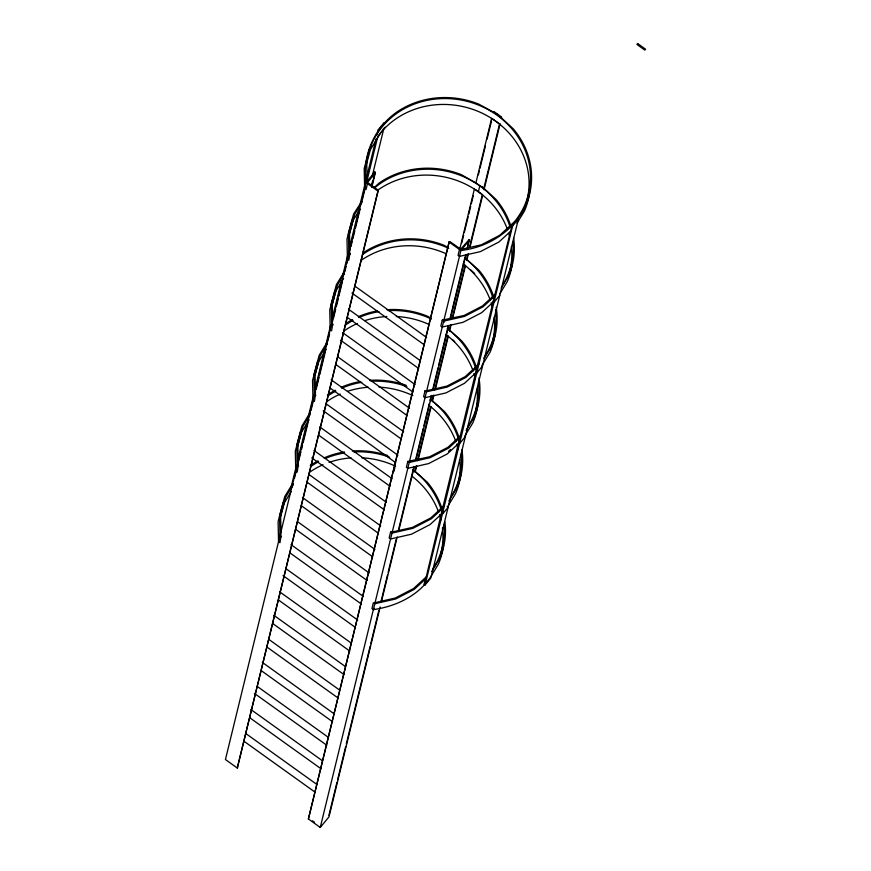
<?xml version="1.0" encoding="UTF-8"?>
<svg xmlns="http://www.w3.org/2000/svg" width="871" height="871" viewBox="0 0 871 871"><rect width="100%" height="100%" fill="white"/><g stroke="black" fill="none" stroke-linecap="round" stroke-linejoin="round"><path stroke-width="1.31" d="M291.066 487.477L295.857 467.858M297.447 461.314L306.701 423.382M308.29 416.839L313.081 397.209M314.986 389.359L324.241 351.427M325.83 344.883L330.621 325.253M332.21 318.721L341.465 280.778M342.412 276.847L347.834 254.615M349.75 246.765L358.678 210.129M359.963 204.881L365.428 182.453M366.397 178.49L376.043 138.903M377.012 134.951L378.297 129.67L384.111 122.626L384.742 123.083M291.959 486.889L293.179 483.612M309.466 415.064L310.392 412.963M326.69 344.426L329.554 334.388M294.463 478.321L296.717 469.077M298.655 461.14L300.909 451.897M301.551 449.251L302.52 445.288M303.162 442.642L307.996 422.816M311.045 410.317L312.972 402.391M316.195 389.174L319.091 377.285M319.744 374.639L325.221 352.167M333.419 318.525L335.673 309.281M336.315 306.636L338.253 298.709M338.895 296.064L342.434 281.518M344.84 271.676L346.125 266.384M346.778 263.739L348.062 258.458M350.959 246.558L352.254 241.278M352.897 238.632L354.824 230.706M355.466 228.06L359.984 209.552M362.38 199.699L365.287 187.809M366.898 181.201L377.851 136.268M281.05 535.709L279.961 542.72L278.546 541.708L278.099 521.685L283.293 502.469M298.263 465.06L297.185 472.082L295.759 471.059L295.323 451.036L300.517 431.82M315.487 394.421L314.398 401.433L312.983 400.41L312.547 380.398L317.741 361.171M332.711 323.772L331.622 330.784L330.207 329.771L329.761 309.749L334.965 290.522M349.935 253.123L348.846 260.135L347.431 259.123L346.985 239.1L352.178 219.884M367.508 183.607L366.07 189.486L364.644 188.474L364.209 168.451L369.402 149.235L370.752 147.025M372.059 176.791L383.665 129.213L378.569 135.386M371.579 185.218L372.548 181.255M374.16 174.657L374.802 172.012L375.27 172.872L367.562 182.442L378.112 190.15L377.938 191.076L366.081 182.583C362.009 155.604 374.269 128.168 396.359 112.392A83.616 76.278 13.7 0 1 478.636 104.052L497.679 114.449L513.346 128.908A83.616 76.278 13.7 0 1 525.888 205.164C514.217 230.771 488.479 247.32 460.901 250.5L449.044 242.018L449.959 241.615L460.672 249.139L469.142 239.612L467.368 249.171M371.634 186.797L375.172 172.284M371.732 187.396L375.27 172.872M374.802 172.012L366.081 182.583L225.437 759.534L237.293 768.026L378.112 190.15M237.293 768.026L378.21 190.749M380.148 606.956L328.977 816.878L320.256 827.45L308.399 818.958L449.044 242.018M308.399 818.958L449.316 241.681M393.964 471.342L394.922 467.379M391.852 532.094L390.589 532.072L389.152 537.962L390.578 538.975L411.439 534.217L430.034 524.592L443.372 512.322M460.89 435.413L448.021 447.259L429.664 456.763L407.813 461.423L406.376 467.313L407.802 468.326L428.663 463.579L447.259 453.943L460.596 441.684M426.855 390.676L425.037 390.785L423.6 396.664L425.015 397.688L445.887 392.93L464.483 383.305L476.099 372.614L477.188 366.473M495.327 294.126L482.458 305.961L464.112 315.465L442.261 320.136L440.824 326.026L442.239 327.039L463.111 322.281L481.696 312.656L493.324 301.965L494.401 295.824M459.474 249.487L458.048 255.377L459.463 256.39L480.335 251.632L498.92 242.007L510.548 231.316L511.974 225.426L512.616 225.883L425.07 585.007L424.079 584.299L425.233 579.585M459.605 249.716L474.423 188.931M484.026 188.386L475.86 183.041L491.647 118.282M461.761 242.987L463.666 235.148M464.308 232.524L468.141 216.825M468.772 214.212L470.688 206.362M471.32 203.749L473.236 195.899M478.364 174.853L479.333 170.89M479.975 168.255L485.441 145.816M487.052 139.218L491.56 120.753M320.256 827.45L460.901 250.5L469.611 239.928M444.145 322.237L444.722 319.886L443.677 321.149L442.261 320.136M478.375 191.762L479.812 185.871M328.922 815.289L336.968 782.289M337.61 779.643L345.656 746.643M346.299 743.997L370.121 646.304M370.763 643.658L378.809 610.658M381.063 601.415L387.497 575.012M388.139 572.367L396.185 539.356M398.439 530.123L413.888 466.747M415.815 458.821L423.219 428.456M423.861 425.821L429.338 403.371M429.98 400.736L431.265 395.456M432.56 390.175L438.026 367.725M438.668 365.091L448.325 325.482M449.937 318.884L465.06 256.825M467.313 247.582L469.24 239.667M381.433 601.676L397.198 536.982M398.809 530.385L414.258 467.008M415.87 460.411L431.635 395.717M433.246 389.119L448.696 325.743M450.307 319.145L466.072 254.452M412.898 469.872L414.879 471.287L416.164 465.996M417.449 460.715L430.666 406.528M433.388 395.347L432.092 400.638L444.46 411.504A83.616 76.278 13.7 0 1 459.202 437.971M434.673 390.066L447.879 335.879M447.346 328.574L449.316 329.989L450.612 324.709M452.223 318.1L465.103 265.23M464.57 257.936L466.54 259.34L467.825 254.06M469.436 247.451L482.327 194.581L475.414 189.638M483.764 188.702L499.551 123.943L492.638 118.989M415.119 472.365L416.719 465.822M418.309 459.278L431.069 406.953M432.343 401.716L433.943 395.184M435.533 388.64L448.293 336.304M449.567 331.078L451.156 324.535M452.757 317.991L465.517 265.655M466.791 260.429L468.38 253.886M469.981 247.342L482.73 195.017M484.015 189.747L500.106 123.769M440.987 514.979L424.438 584.55M476.034 371.177L510.548 231.316M441.651 513.901L442.74 507.76M458.875 443.252L459.964 437.122M517.788 218.381L518.43 218.839L430.884 577.952L425.07 585.007M366.31 164.815L370.415 149.638L380.758 132.74A82.538 75.276 13.7 0 1 484.657 114.428A82.538 75.276 13.7 0 1 524.897 207.004M348.748 236.727L353.19 220.276L360.082 209.018M332.21 304.839L335.966 290.925L343.555 278.535M314.986 375.488L318.742 361.574L326.331 349.184M297.425 447.4L301.529 432.223L309.107 419.833M279.863 519.312L284.305 502.872L291.197 491.603M362.205 202.007L354.628 214.397L349.5 233.363L349.881 250.641M344.491 271.414L336.391 284.643L331.198 303.859L331.644 323.881L333.06 324.894M344.295 273.777L337.404 285.046L332.276 304.012L332.657 321.29M327.267 342.063L319.178 355.281L313.974 374.508L314.42 394.53L315.835 395.543M327.071 344.426L320.18 355.684L315.052 374.661L315.465 393.257M310.043 412.712L301.954 425.93L296.761 445.157L297.196 465.168L298.611 466.192M309.858 415.075L302.956 426.333L297.828 445.31L298.252 464.526M292.819 483.361L284.73 496.579L279.537 515.795L279.972 535.817L281.398 536.841M293.32 484.592L285.742 496.982L280.614 515.948L280.985 533.226M517.026 223.172L524.451 211.054A83.616 76.278 13.7 0 0 529.644 191.827M501.239 287.931L508.664 275.813A83.616 76.278 13.7 0 0 513.618 237.892M499.812 293.81L507.227 281.692A83.616 76.278 13.7 0 0 512.42 262.476M484.026 358.569L491.44 346.451A83.616 76.278 13.7 0 0 496.198 307.213M237.565 767.689L237.467 767.101M466.127 430.318L474.216 417.1A83.616 76.278 13.7 0 0 478.974 377.862M448.903 500.967L456.992 487.749A83.616 76.278 13.7 0 0 461.957 449.828M448.14 505.757L455.566 493.639A83.616 76.278 13.7 0 0 460.759 474.412M431.678 571.616L439.779 558.398A83.616 76.278 13.7 0 0 444.918 521.805M430.241 577.506C417.525 596.287 395.38 606.532 373.354 609.624L371.939 608.611L373.365 602.721L374.791 603.734L395.652 598.987L414.248 589.351L425.865 578.66M430.916 576.395L438.342 564.277A83.616 76.278 13.7 0 0 443.535 545.061M350.284 254.245L348.857 253.232L349.902 251.969M493.345 112.076L493.813 111.51L501.707 117.171L501.239 117.737M475.86 183.041L461.423 174.701A83.616 76.278 13.7 0 0 379.146 183.03L374.301 187.483M466.54 259.34L478.898 270.206A83.616 76.278 13.7 0 1 493.65 296.684M297.196 465.168L298.241 463.905M295.759 471.059L296.804 469.796M512.616 225.883L518.43 218.839M449.316 329.989L461.684 340.855A83.616 76.278 13.7 0 1 476.426 367.322M279.972 535.817L281.017 534.554M499.769 295.367L493.955 302.422L492.975 301.714M425.037 390.785L426.452 391.798L427.498 390.535L446.888 386.114L465.234 376.61L479.104 363.86M407.813 461.423L409.228 462.447L410.274 461.173M414.879 471.287L427.236 482.142A83.616 76.278 13.7 0 1 441.978 508.62M390.589 532.072L392.015 533.085L393.061 531.822M374.791 603.734L375.837 602.471M373.354 609.624L374.399 608.361M383.305 128.962L385.243 127.188M367.127 181.32L366.713 162.725A82.538 75.276 13.7 0 1 478.244 104.966A82.538 75.276 13.7 0 1 514.532 221.659L499.682 235.322L481.336 244.816L461.946 249.237M494.761 296.075L483.133 306.766L464.548 316.391L443.677 321.149M477.537 366.724L465.909 377.415L447.324 387.04L426.452 391.798M460.313 437.373L448.696 448.064L430.1 457.689L409.228 462.447M448.565 451.32L450.547 449.501M443.666 506.062L430.797 517.907L412.44 527.401L392.407 531.974M443.089 508.011L431.472 518.702L412.876 528.338L392.015 533.085M426.442 576.711L413.573 588.546L395.227 598.05L375.183 602.623M447.585 247.201L444.199 245.35A83.616 76.278 13.7 0 0 362.978 252.949M430.372 317.85L426.975 315.988A83.616 76.278 13.7 0 0 386.833 309.717M514.532 221.659L515.403 222.279M378.297 129.67L378.929 130.127M362.064 201.027L353.615 213.994L348.422 233.21L348.857 253.232M355.237 286.374L426.605 337.491M351.938 293.026L424.406 344.938M348.4 309.129L419.768 360.256M347.3 317.36L418.668 368.487M342.662 332.678L415.129 384.59M340.463 340.125L412.93 392.037M458.527 443.001L459.518 443.709L465.321 436.665L464.689 436.208L472.779 422.99A83.616 76.278 13.7 0 0 478.244 401.128M338.013 357.012L409.392 408.14M335.814 364.459L407.193 415.587M331.176 379.778L403.643 431.689M330.076 388.009L401.444 439.136M326.538 404.111L397.905 455.239M323.239 410.764L395.706 462.675M447.117 506.606L448.108 507.314L442.294 514.358L441.303 513.65L475.751 372.363L476.731 373.071L482.545 366.016L481.913 365.559L490.003 352.341A83.616 76.278 13.7 0 0 495.196 333.125M319.701 426.877L392.168 478.789M318.59 435.108L389.968 486.225M313.952 450.427L386.43 502.338M311.753 457.863L384.231 509.775M309.314 474.76L380.681 525.888M307.115 482.196L378.482 533.324M302.477 497.526L374.944 549.438M301.377 505.746L372.744 556.874M297.828 521.86L369.206 572.987M295.628 529.296L367.007 580.424M290.99 544.625L363.468 596.537M289.891 552.845L361.258 603.973M286.352 568.959L357.72 620.076M283.053 575.611L355.52 627.523M279.515 591.714L350.882 642.842M278.415 599.945L349.783 651.073M273.766 615.264L345.145 666.391M272.667 623.494L344.045 674.622M269.128 639.597L339.407 689.941M266.929 647.044L338.296 698.172M262.291 662.363L333.658 713.491M261.191 670.594L332.559 721.721M257.653 686.696L327.921 737.04M254.354 693.36L326.821 745.271M250.804 709.462L322.183 760.59M249.705 717.693L321.083 768.81M246.166 733.796L316.445 784.14M243.967 741.243L315.335 792.36M312.428 820.798L314.507 822.278M482.24 186.742L496.122 199.557A83.616 76.278 13.7 0 1 510.874 226.035M470.95 270.075L474.673 273.516M452.8 339.864L454.662 341.584M444.123 524.516A82.538 75.276 13.7 0 1 433.148 568.469M310.936 466.421A82.538 75.276 13.7 0 1 318.59 461.717M325.645 458.342A82.538 75.276 13.7 0 1 344.611 452.92M353.855 451.918A82.538 75.276 13.7 0 1 389.642 457.242M413.05 470.024A82.538 75.276 13.7 0 1 441.347 510.156M310.261 465.615A83.616 76.278 13.7 0 1 318.013 460.846M323.958 457.95A83.616 76.278 13.7 0 1 344.383 451.94M352.396 451.004A83.616 76.278 13.7 0 1 387.726 455.522M309.499 472.311A82.538 75.276 13.7 0 1 323.021 464.744M329.075 462.37A82.538 75.276 13.7 0 1 351.089 457.885M361.846 457.787A82.538 75.276 13.7 0 1 395.619 466.225M411.613 475.914A82.538 75.276 13.7 0 1 438.636 512.192M439.507 514.75A82.538 75.276 13.7 0 1 440.966 519.943M442.403 527.761A82.538 75.276 13.7 0 1 438.788 560.227M327.474 394.977A83.616 76.278 13.7 0 1 335.237 390.197M341.171 387.312A83.616 76.278 13.7 0 1 360.278 381.52M369.62 380.355A83.616 76.278 13.7 0 1 406.169 385.298M461.347 453.867A82.538 75.276 13.7 0 1 450.361 497.82M328.149 395.772A82.538 75.276 13.7 0 1 335.814 391.068M341.672 388.216A82.538 75.276 13.7 0 1 361.835 382.282M371.079 381.269A82.538 75.276 13.7 0 1 406.855 386.593M430.274 399.375A82.538 75.276 13.7 0 1 458.571 439.507M326.723 401.662A82.538 75.276 13.7 0 1 340.234 394.095M347.529 391.308A82.538 75.276 13.7 0 1 368.313 387.247M379.07 387.138A82.538 75.276 13.7 0 1 412.843 395.576M428.837 405.265A82.538 75.276 13.7 0 1 455.86 441.543M456.731 444.101A82.538 75.276 13.7 0 1 458.19 449.294M459.91 459.746A82.538 75.276 13.7 0 1 456.001 489.589M343.936 331.013A82.538 75.276 13.7 0 1 357.458 323.446M364.753 320.659A82.538 75.276 13.7 0 1 386.866 316.511M396.294 316.489A82.538 75.276 13.7 0 1 428.848 324.36M446.061 334.616A82.538 75.276 13.7 0 1 473.084 370.894M473.955 373.463A82.538 75.276 13.7 0 1 475.414 378.645M477.134 389.108A82.538 75.276 13.7 0 1 473.225 418.94M478.44 381.901A82.538 75.276 13.7 0 1 467.585 427.171M345.373 325.133A82.538 75.276 13.7 0 1 353.038 320.419M358.896 317.567A82.538 75.276 13.7 0 1 379.059 311.633M388.303 310.62A82.538 75.276 13.7 0 1 431.504 319.036M447.487 328.737A82.538 75.276 13.7 0 1 475.795 368.858M345.754 323.598A83.616 76.278 13.7 0 1 352.461 319.548M358.395 316.663A83.616 76.278 13.7 0 1 377.491 310.882M361.16 260.375A82.538 75.276 13.7 0 1 446.061 253.722M463.274 263.978A82.538 75.276 13.7 0 1 490.297 300.245M491.179 302.814A82.538 75.276 13.7 0 1 492.311 306.701M494.227 317.142A82.538 75.276 13.7 0 1 489.992 349.521M495.501 309.934A82.538 75.276 13.7 0 1 484.069 357.633M362.597 254.484A82.538 75.276 13.7 0 1 448.728 248.387M464.711 258.088A82.538 75.276 13.7 0 1 493.008 298.22M378.384 189.726A82.538 75.276 13.7 0 1 507.521 229.606M508.795 233.461A82.538 75.276 13.7 0 1 509.524 236.052M511.44 246.493A82.538 75.276 13.7 0 1 508.109 276.401M513.008 241.92A82.538 75.276 13.7 0 1 502.752 284.752M374.432 187.962A82.538 75.276 13.7 0 1 509.829 226.275M637.659 43.55L636.93 44.432L644.834 50.093L645.563 49.212L637.659 43.55"/></g></svg>
